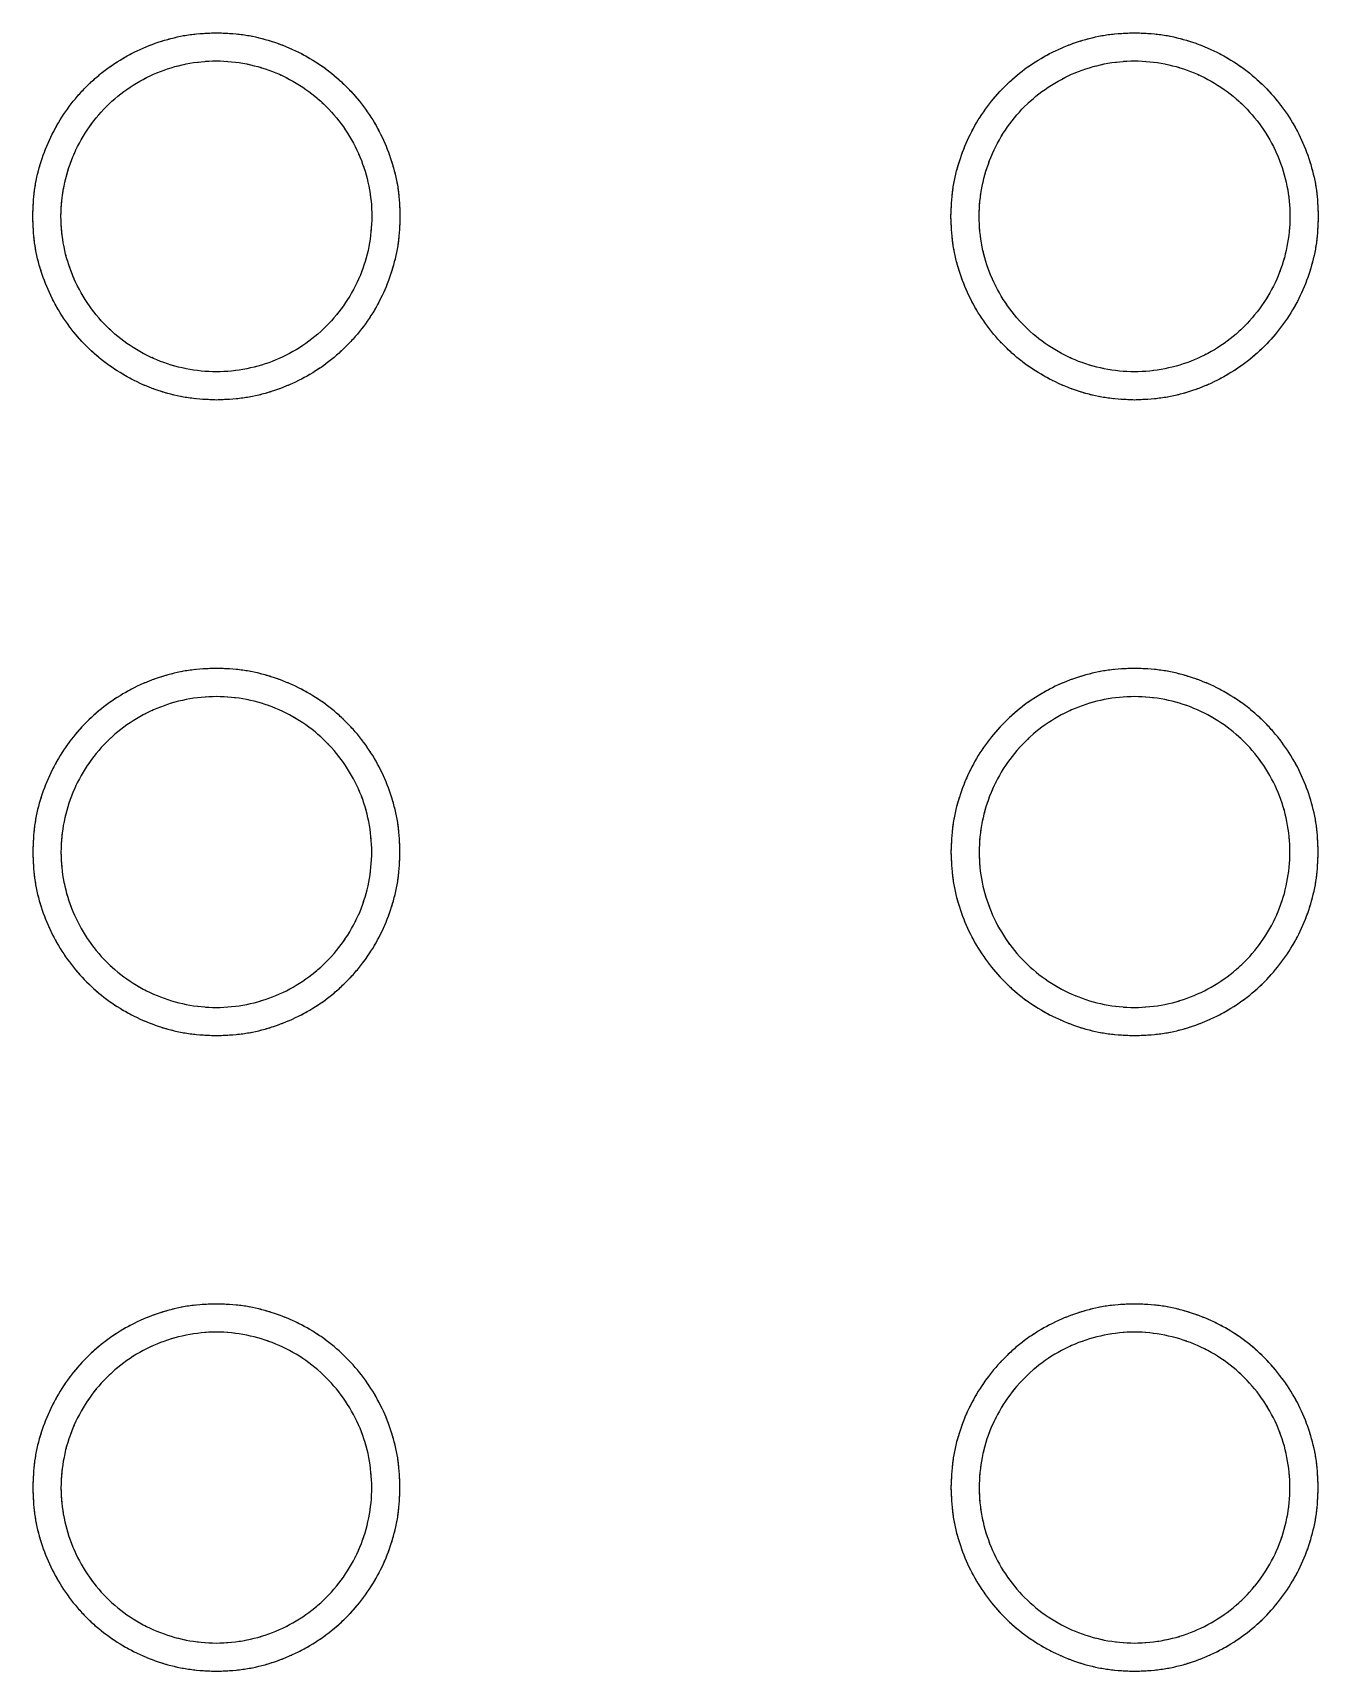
# Model space of a CAD drawing. Header units: millimetres. Extents: x 18456 to 179493, y -203649 to 469211.
# Drawn here: x 123016.5 to 123107.5, y 201437.6 to 201553.6 of the extents above; entities that cross this region are included whole.
import ezdxf

# ---------------------------------------------------------------- set-up
doc = ezdxf.new("R2010")
doc.units = ezdxf.units.MM
doc.linetypes.add('X-평면도(기본형)$0$HIDDENX2', pattern=[0.75, 0.5, -0.25])
doc.layers.add('X-평면도(기본형)$0$FUR', color=6, linetype='Continuous', true_color=0xff00ff)
doc.layers.add('X-평면도(기본형)$0$KITC', color=6, linetype='Continuous', true_color=0xff00ff)

# ---------------------------------------------------------------- blocks, each defined once
blk = doc.blocks.new('X-평면도(기본형)$0$SB1703 1500')
at = {"layer": 'X-평면도(기본형)$0$FUR', "color": 8, "linetype": 'X-평면도(기본형)$0$HIDDENX2', "ltscale": 2, "true_color": 0x808080}
for points, knots in [([(569.7, 458), (569.07, 457.98), (567.83, 457.93), (566.02, 457.51), (564.28, 456.87), (562.65, 455.98), (561.16, 454.87), (559.84, 453.54), (558.72, 452.05), (557.83, 450.42), (557.19, 448.68), (556.77, 446.87), (556.72, 445.63), (556.7, 445)], [0, 0, 0, 0, 0.091498, 0.182197, 0.272574, 0.363061, 0.454106, 0.545887, 0.636932, 0.727416, 0.817791, 0.908492, 1, 1, 1, 1]), ([(582.7, 445), (582.67, 445.63), (582.62, 446.87), (582.21, 448.68), (581.56, 450.42), (580.67, 452.05), (579.56, 453.54), (578.24, 454.87), (576.74, 455.98), (575.11, 456.87), (573.38, 457.51), (571.56, 457.93), (570.32, 457.98), (569.7, 458)], [0, 0, 0, 0, 0.091518, 0.182224, 0.272599, 0.36308, 0.454119, 0.545896, 0.636936, 0.727419, 0.817793, 0.908495, 1, 1, 1, 1]), ([(634.7, 458), (634.07, 457.98), (632.83, 457.93), (631.02, 457.51), (629.28, 456.87), (627.65, 455.98), (626.16, 454.87), (624.84, 453.54), (623.72, 452.05), (622.83, 450.42), (622.19, 448.68), (621.77, 446.87), (621.72, 445.63), (621.7, 445)], [0, 0, 0, 0, 0.091502, 0.182206, 0.272587, 0.363077, 0.454126, 0.545909, 0.636953, 0.727435, 0.817805, 0.9085, 1, 1, 1, 1]), ([(647.7, 445), (647.67, 445.63), (647.62, 446.87), (647.21, 448.68), (646.56, 450.42), (645.67, 452.05), (644.56, 453.54), (643.24, 454.87), (641.74, 455.98), (640.11, 456.87), (638.38, 457.51), (636.56, 457.93), (635.32, 457.98), (634.7, 458)], [0, 0, 0, 0, 0.091516, 0.182217, 0.272587, 0.363063, 0.454096, 0.545867, 0.636906, 0.72739, 0.81777, 0.908481, 1, 1, 1, 1]), ([(580.7, 445), (580.7, 445.72), (580.55, 447.17), (580.13, 448.55), (579.31, 450.54), (578.49, 451.77), (576.47, 453.79), (575.22, 454.62), (572.59, 455.71), (571.13, 456.01), (568.27, 456.01), (566.8, 455.71), (564.17, 454.62), (562.93, 453.79), (560.91, 451.77), (560.08, 450.53), (558.99, 447.89), (558.69, 446.44), (558.7, 445)], [0, 0, 0, 0, 0.0625, 0.125, 0.125, 0.25, 0.25, 0.375, 0.375, 0.5, 0.5, 0.625, 0.625, 0.75, 0.75, 0.875, 0.875, 1, 1, 1, 1]), ([(645.7, 445), (645.7, 445.72), (645.55, 447.17), (645.13, 448.55), (644.31, 450.54), (643.49, 451.77), (641.47, 453.79), (640.22, 454.62), (637.59, 455.71), (636.13, 456.01), (633.27, 456.01), (631.8, 455.71), (629.17, 454.62), (627.93, 453.79), (625.91, 451.77), (625.08, 450.53), (623.99, 447.89), (623.69, 446.44), (623.7, 445)], [0, 0, 0, 0, 0.0625, 0.125, 0.125, 0.25, 0.25, 0.375, 0.375, 0.5, 0.5, 0.625, 0.625, 0.75, 0.75, 0.875, 0.875, 1, 1, 1, 1]), ([(556.7, 445), (556.72, 444.38), (556.77, 443.14), (557.19, 441.32), (557.83, 439.58), (558.72, 437.96), (559.84, 436.46), (561.16, 435.14), (562.65, 434.03), (564.28, 433.14), (566.02, 432.49), (567.83, 432.08), (569.07, 432.03), (569.69, 432)], [0, 0, 0, 0, 0.091517, 0.182222, 0.272595, 0.363076, 0.454114, 0.545889, 0.636929, 0.727412, 0.817788, 0.908492, 1, 1, 1, 1]), ([(558.7, 445), (558.7, 443.56), (558.98, 442.13), (560.08, 439.47), (560.91, 438.24), (562.93, 436.21), (564.17, 435.38), (566.81, 434.29), (568.27, 434), (571.13, 434), (572.59, 434.29), (575.23, 435.39), (576.46, 436.21), (578.49, 438.24), (579.31, 439.47), (580.14, 441.47), (580.55, 442.84), (580.7, 444.28), (580.7, 445)], [0, 0, 0, 0, 0.125, 0.125, 0.25, 0.25, 0.375, 0.375, 0.5, 0.5, 0.625, 0.625, 0.75, 0.75, 0.875, 0.875, 0.9375, 1, 1, 1, 1]), ([(569.7, 432), (570.32, 432.03), (571.56, 432.08), (573.38, 432.49), (575.11, 433.14), (576.74, 434.03), (578.24, 435.14), (579.56, 436.46), (580.67, 437.96), (581.56, 439.59), (582.21, 441.32), (582.62, 443.14), (582.67, 444.38), (582.7, 445)], [0, 0, 0, 0, 0.091504, 0.182205, 0.272581, 0.363065, 0.454106, 0.54588, 0.636921, 0.727404, 0.81778, 0.908485, 1, 1, 1, 1]), ([(621.7, 445), (621.72, 444.38), (621.77, 443.14), (622.19, 441.32), (622.83, 439.58), (623.72, 437.95), (624.84, 436.46), (626.16, 435.14), (627.65, 434.02), (629.28, 433.14), (631.02, 432.49), (632.83, 432.08), (634.07, 432.03), (634.7, 432)], [0, 0, 0, 0, 0.091511, 0.182209, 0.272578, 0.363054, 0.454089, 0.545862, 0.636903, 0.727389, 0.81777, 0.908482, 1, 1, 1, 1]), ([(623.7, 445), (623.7, 443.56), (623.98, 442.13), (625.08, 439.47), (625.91, 438.24), (627.93, 436.21), (629.17, 435.38), (631.81, 434.29), (633.27, 434), (636.13, 434), (637.59, 434.29), (640.23, 435.39), (641.46, 436.21), (643.49, 438.24), (644.31, 439.47), (645.14, 441.47), (645.55, 442.84), (645.7, 444.28), (645.7, 445)], [0, 0, 0, 0, 0.125, 0.125, 0.25, 0.25, 0.375, 0.375, 0.5, 0.5, 0.625, 0.625, 0.75, 0.75, 0.875, 0.875, 0.9375, 1, 1, 1, 1]), ([(634.7, 432), (635.32, 432.03), (636.56, 432.08), (638.38, 432.49), (640.11, 433.14), (641.74, 434.03), (643.24, 435.14), (644.56, 436.46), (645.67, 437.96), (646.56, 439.59), (647.21, 441.32), (647.62, 443.14), (647.67, 444.38), (647.7, 445)], [0, 0, 0, 0, 0.091505, 0.182211, 0.272593, 0.363084, 0.454132, 0.545915, 0.636957, 0.727438, 0.817807, 0.9085, 1, 1, 1, 1]), ([(556.7, 400), (556.72, 400.63), (556.77, 401.87), (557.19, 403.68), (557.83, 405.42), (558.72, 407.05), (559.83, 408.54), (561.16, 409.86), (562.65, 410.98), (564.28, 411.87), (566.02, 412.51), (567.83, 412.93), (569.07, 412.98), (569.7, 413)], [0, 0, 0, 0, 0.091451, 0.182105, 0.272443, 0.362901, 0.45393, 0.545712, 0.636773, 0.727285, 0.817697, 0.908442, 1, 1, 1, 1]), ([(569.7, 413), (570.32, 412.98), (571.56, 412.93), (573.38, 412.51), (575.12, 411.87), (576.74, 410.98), (578.24, 409.86), (579.56, 408.54), (580.68, 407.05), (581.56, 405.42), (582.21, 403.68), (582.62, 401.87), (582.67, 400.63), (582.7, 400)], [0, 0, 0, 0, 0.091562, 0.182312, 0.272728, 0.363244, 0.454308, 0.546094, 0.637123, 0.727579, 0.817912, 0.908559, 1, 1, 1, 1]), ([(621.7, 400), (621.72, 400.63), (621.77, 401.87), (622.19, 403.69), (622.83, 405.42), (623.72, 407.05), (624.84, 408.55), (626.16, 409.87), (627.65, 410.98), (629.28, 411.87), (631.02, 412.51), (632.83, 412.93), (634.07, 412.98), (634.7, 413)], [0, 0, 0, 0, 0.091526, 0.182238, 0.272618, 0.363104, 0.454146, 0.545923, 0.636962, 0.727442, 0.817813, 0.908507, 1, 1, 1, 1]), ([(634.7, 413), (635.32, 412.98), (636.56, 412.93), (638.38, 412.51), (640.11, 411.87), (641.74, 410.98), (643.23, 409.87), (644.56, 408.55), (645.67, 407.05), (646.56, 405.42), (647.21, 403.69), (647.62, 401.87), (647.67, 400.63), (647.7, 400)], [0, 0, 0, 0, 0.091494, 0.182188, 0.272557, 0.363035, 0.454071, 0.545844, 0.636885, 0.727371, 0.817753, 0.908468, 1, 1, 1, 1]), ([(558.7, 400), (558.7, 401.44), (558.98, 402.89), (560.09, 405.55), (560.9, 406.76), (562.93, 408.8), (564.16, 409.62), (566.83, 410.72), (568.26, 411), (571.13, 411), (572.58, 410.72), (575.24, 409.61), (576.46, 408.8), (578.49, 406.77), (579.31, 405.54), (580.13, 403.55), (580.55, 402.17), (580.7, 400.72), (580.7, 400)], [0, 0, 0, 0, 0.125, 0.125, 0.25, 0.25, 0.375, 0.375, 0.5, 0.5, 0.625, 0.625, 0.75, 0.75, 0.875, 0.875, 0.9375, 1, 1, 1, 1]), ([(623.7, 400), (623.7, 401.44), (623.98, 402.89), (625.09, 405.55), (625.9, 406.76), (627.93, 408.8), (629.16, 409.62), (631.83, 410.72), (633.26, 411), (636.13, 411), (637.58, 410.72), (640.24, 409.61), (641.46, 408.8), (643.49, 406.77), (644.31, 405.54), (645.13, 403.55), (645.55, 402.17), (645.7, 400.72), (645.7, 400)], [0, 0, 0, 0, 0.125, 0.125, 0.25, 0.25, 0.375, 0.375, 0.5, 0.5, 0.625, 0.625, 0.75, 0.75, 0.875, 0.875, 0.9375, 1, 1, 1, 1]), ([(569.7, 387), (569.07, 387.03), (567.83, 387.08), (566.02, 387.49), (564.28, 388.14), (562.65, 389.03), (561.16, 390.14), (559.84, 391.46), (558.72, 392.96), (557.83, 394.59), (557.19, 396.32), (556.77, 398.14), (556.72, 399.38), (556.7, 400)], [0, 0, 0, 0, 0.091557, 0.182303, 0.272715, 0.363228, 0.454288, 0.54607, 0.637099, 0.727557, 0.817895, 0.90855, 1, 1, 1, 1]), ([(580.7, 400), (580.7, 399.28), (580.56, 397.85), (580.13, 396.45), (579.3, 394.45), (578.49, 393.24), (576.46, 391.21), (575.23, 390.39), (572.57, 389.29), (571.14, 389), (568.26, 389), (566.81, 389.29), (564.15, 390.4), (562.94, 391.21), (560.9, 393.24), (560.08, 394.47), (558.98, 397.13), (558.7, 398.56), (558.7, 400)], [0, 0, 0, 0, 0.0625, 0.125, 0.125, 0.25, 0.25, 0.375, 0.375, 0.5, 0.5, 0.625, 0.625, 0.75, 0.75, 0.875, 0.875, 1, 1, 1, 1]), ([(582.7, 400), (582.67, 399.38), (582.62, 398.14), (582.21, 396.32), (581.56, 394.59), (580.67, 392.96), (579.56, 391.46), (578.24, 390.14), (576.74, 389.03), (575.11, 388.14), (573.38, 387.49), (571.56, 387.08), (570.32, 387.03), (569.7, 387)], [0, 0, 0, 0, 0.09144, 0.182088, 0.272421, 0.362877, 0.453906, 0.545691, 0.636756, 0.727272, 0.817688, 0.908438, 1, 1, 1, 1]), ([(634.7, 387), (634.07, 387.03), (632.83, 387.08), (631.02, 387.49), (629.28, 388.14), (627.65, 389.02), (626.16, 390.14), (624.84, 391.46), (623.72, 392.95), (622.83, 394.58), (622.19, 396.32), (621.77, 398.14), (621.72, 399.38), (621.7, 400)], [0, 0, 0, 0, 0.091493, 0.182187, 0.272558, 0.363038, 0.454077, 0.545853, 0.636896, 0.727382, 0.817762, 0.908474, 1, 1, 1, 1]), ([(645.7, 400), (645.7, 399.28), (645.56, 397.85), (645.13, 396.45), (644.3, 394.46), (643.49, 393.24), (641.46, 391.21), (640.23, 390.39), (637.57, 389.29), (636.14, 389), (633.26, 389), (631.81, 389.29), (629.15, 390.4), (627.94, 391.21), (625.9, 393.24), (625.08, 394.47), (623.98, 397.13), (623.7, 398.56), (623.7, 400)], [0, 0, 0, 0, 0.0625, 0.125, 0.125, 0.25, 0.25, 0.375, 0.375, 0.5, 0.5, 0.625, 0.625, 0.75, 0.75, 0.875, 0.875, 1, 1, 1, 1]), ([(647.7, 400), (647.67, 399.38), (647.62, 398.14), (647.21, 396.32), (646.56, 394.58), (645.67, 392.95), (644.55, 391.46), (643.23, 390.14), (641.74, 389.02), (640.11, 388.14), (638.38, 387.49), (636.56, 387.08), (635.32, 387.03), (634.7, 387)], [0, 0, 0, 0, 0.091532, 0.182247, 0.272629, 0.363115, 0.454156, 0.545929, 0.636965, 0.727443, 0.817812, 0.908506, 1, 1, 1, 1]), ([(556.7, 355.01), (556.72, 355.63), (556.77, 356.87), (557.19, 358.69), (557.83, 360.42), (558.72, 362.05), (559.84, 363.54), (561.16, 364.87), (562.65, 365.98), (564.28, 366.87), (566.02, 367.51), (567.83, 367.93), (569.07, 367.98), (569.69, 368)], [0, 0, 0, 0, 0.091517, 0.182222, 0.272595, 0.363076, 0.454114, 0.545889, 0.636929, 0.727412, 0.817788, 0.908492, 1, 1, 1, 1]), ([(569.7, 368), (570.32, 367.98), (571.56, 367.93), (573.38, 367.51), (575.11, 366.87), (576.74, 365.98), (578.24, 364.87), (579.56, 363.54), (580.67, 362.05), (581.56, 360.42), (582.21, 358.69), (582.62, 356.87), (582.67, 355.63), (582.7, 355)], [0, 0, 0, 0, 0.091504, 0.182205, 0.272581, 0.363065, 0.454106, 0.54588, 0.636921, 0.727404, 0.81778, 0.908485, 1, 1, 1, 1]), ([(621.7, 355.01), (621.72, 355.63), (621.77, 356.87), (622.19, 358.69), (622.83, 360.42), (623.72, 362.05), (624.84, 363.55), (626.16, 364.87), (627.65, 365.98), (629.28, 366.87), (631.02, 367.51), (632.83, 367.93), (634.07, 367.98), (634.7, 368)], [0, 0, 0, 0, 0.091511, 0.182209, 0.272578, 0.363054, 0.454089, 0.545862, 0.636903, 0.727389, 0.81777, 0.908482, 1, 1, 1, 1]), ([(634.7, 368), (635.32, 367.98), (636.56, 367.93), (638.38, 367.51), (640.11, 366.87), (641.74, 365.98), (643.24, 364.87), (644.56, 363.54), (645.67, 362.05), (646.56, 360.42), (647.21, 358.68), (647.62, 356.87), (647.67, 355.63), (647.7, 355)], [0, 0, 0, 0, 0.091505, 0.182211, 0.272593, 0.363084, 0.454132, 0.545915, 0.636957, 0.727438, 0.817807, 0.9085, 1, 1, 1, 1]), ([(558.7, 355.01), (558.7, 356.44), (558.98, 357.87), (560.08, 360.54), (560.91, 361.77), (562.93, 363.8), (564.17, 364.62), (566.81, 365.71), (568.27, 366.01), (571.13, 366.01), (572.59, 365.71), (575.23, 364.62), (576.46, 363.8), (578.49, 361.77), (579.31, 360.54), (580.14, 358.54), (580.55, 357.16), (580.7, 355.72), (580.7, 355)], [0, 0, 0, 0, 0.125, 0.125, 0.25, 0.25, 0.375, 0.375, 0.5, 0.5, 0.625, 0.625, 0.75, 0.75, 0.875, 0.875, 0.9375, 1, 1, 1, 1]), ([(623.7, 355.01), (623.7, 356.44), (623.98, 357.87), (625.08, 360.54), (625.91, 361.77), (627.93, 363.8), (629.17, 364.62), (631.81, 365.71), (633.27, 366.01), (636.13, 366.01), (637.59, 365.71), (640.23, 364.62), (641.46, 363.8), (643.49, 361.77), (644.31, 360.54), (645.14, 358.54), (645.55, 357.16), (645.7, 355.72), (645.7, 355)], [0, 0, 0, 0, 0.125, 0.125, 0.25, 0.25, 0.375, 0.375, 0.5, 0.5, 0.625, 0.625, 0.75, 0.75, 0.875, 0.875, 0.9375, 1, 1, 1, 1]), ([(569.7, 342), (569.07, 342.03), (567.83, 342.08), (566.02, 342.49), (564.28, 343.14), (562.65, 344.03), (561.16, 345.14), (559.84, 346.46), (558.72, 347.96), (557.83, 349.59), (557.19, 351.32), (556.77, 353.14), (556.72, 354.38), (556.7, 355)], [0, 0, 0, 0, 0.091498, 0.182197, 0.272574, 0.363061, 0.454106, 0.545887, 0.636932, 0.727416, 0.817791, 0.908492, 1, 1, 1, 1]), ([(580.7, 355), (580.7, 354.28), (580.55, 352.83), (580.13, 351.46), (579.31, 349.47), (578.49, 348.23), (576.47, 346.21), (575.22, 345.38), (572.59, 344.29), (571.13, 344), (568.27, 344), (566.8, 344.29), (564.17, 345.39), (562.93, 346.21), (560.91, 348.23), (560.08, 349.47), (558.99, 352.11), (558.69, 353.57), (558.7, 355.01)], [0, 0, 0, 0, 0.0625, 0.125, 0.125, 0.25, 0.25, 0.375, 0.375, 0.5, 0.5, 0.625, 0.625, 0.75, 0.75, 0.875, 0.875, 1, 1, 1, 1]), ([(582.7, 355), (582.67, 354.38), (582.62, 353.14), (582.21, 351.32), (581.56, 349.59), (580.67, 347.96), (579.56, 346.46), (578.24, 345.14), (576.74, 344.03), (575.11, 343.14), (573.38, 342.49), (571.56, 342.08), (570.32, 342.03), (569.7, 342)], [0, 0, 0, 0, 0.091518, 0.182224, 0.272599, 0.36308, 0.454119, 0.545896, 0.636936, 0.727419, 0.817793, 0.908495, 1, 1, 1, 1]), ([(634.7, 342), (634.07, 342.03), (632.83, 342.08), (631.02, 342.49), (629.28, 343.14), (627.65, 344.03), (626.16, 345.14), (624.84, 346.46), (623.72, 347.96), (622.83, 349.59), (622.19, 351.32), (621.77, 353.14), (621.72, 354.38), (621.7, 355)], [0, 0, 0, 0, 0.091502, 0.182206, 0.272587, 0.363077, 0.454126, 0.545909, 0.636953, 0.727435, 0.817805, 0.9085, 1, 1, 1, 1]), ([(645.7, 355), (645.7, 354.28), (645.55, 352.83), (645.13, 351.46), (644.31, 349.47), (643.49, 348.23), (641.47, 346.21), (640.22, 345.38), (637.59, 344.29), (636.13, 344), (633.27, 344), (631.8, 344.29), (629.17, 345.39), (627.93, 346.21), (625.91, 348.23), (625.08, 349.47), (623.99, 352.11), (623.69, 353.57), (623.7, 355.01)], [0, 0, 0, 0, 0.0625, 0.125, 0.125, 0.25, 0.25, 0.375, 0.375, 0.5, 0.5, 0.625, 0.625, 0.75, 0.75, 0.875, 0.875, 1, 1, 1, 1]), ([(647.7, 355), (647.67, 354.38), (647.62, 353.14), (647.21, 351.32), (646.56, 349.59), (645.67, 347.96), (644.56, 346.46), (643.24, 345.14), (641.74, 344.03), (640.11, 343.14), (638.38, 342.49), (636.56, 342.08), (635.32, 342.03), (634.7, 342)], [0, 0, 0, 0, 0.091516, 0.182217, 0.272587, 0.363063, 0.454096, 0.545867, 0.636906, 0.72739, 0.81777, 0.908481, 1, 1, 1, 1])]:
    blk.add_open_spline(points, degree=3, knots=knots, dxfattribs=at)
at = {"layer": 'X-평면도(기본형)$0$FUR', "color": 8, "true_color": 0x808080}
for points, knots in [([(569.7, 458), (569.07, 457.98), (567.83, 457.93), (566.02, 457.51), (564.28, 456.87), (562.65, 455.98), (561.16, 454.87), (559.84, 453.54), (558.72, 452.05), (557.83, 450.42), (557.19, 448.68), (556.77, 446.87), (556.72, 445.63), (556.7, 445)], [0, 0, 0, 0, 0.091498, 0.182197, 0.272574, 0.363061, 0.454106, 0.545887, 0.636932, 0.727416, 0.817791, 0.908492, 1, 1, 1, 1]), ([(582.7, 445), (582.67, 445.63), (582.62, 446.87), (582.21, 448.68), (581.56, 450.42), (580.67, 452.05), (579.56, 453.54), (578.24, 454.87), (576.74, 455.98), (575.11, 456.87), (573.38, 457.51), (571.56, 457.93), (570.32, 457.98), (569.7, 458)], [0, 0, 0, 0, 0.091518, 0.182224, 0.272599, 0.36308, 0.454119, 0.545896, 0.636936, 0.727419, 0.817793, 0.908495, 1, 1, 1, 1]), ([(634.7, 458), (634.07, 457.98), (632.83, 457.93), (631.02, 457.51), (629.28, 456.87), (627.65, 455.98), (626.16, 454.87), (624.84, 453.54), (623.72, 452.05), (622.83, 450.42), (622.19, 448.68), (621.77, 446.87), (621.72, 445.63), (621.7, 445)], [0, 0, 0, 0, 0.091502, 0.182206, 0.272587, 0.363077, 0.454126, 0.545909, 0.636953, 0.727435, 0.817805, 0.9085, 1, 1, 1, 1]), ([(647.7, 445), (647.67, 445.63), (647.62, 446.87), (647.21, 448.68), (646.56, 450.42), (645.67, 452.05), (644.56, 453.54), (643.24, 454.87), (641.74, 455.98), (640.11, 456.87), (638.38, 457.51), (636.56, 457.93), (635.32, 457.98), (634.7, 458)], [0, 0, 0, 0, 0.091516, 0.182217, 0.272587, 0.363063, 0.454096, 0.545867, 0.636906, 0.72739, 0.81777, 0.908481, 1, 1, 1, 1]), ([(580.7, 445), (580.7, 445.72), (580.55, 447.17), (580.13, 448.55), (579.31, 450.54), (578.49, 451.77), (576.47, 453.79), (575.22, 454.62), (572.59, 455.71), (571.13, 456.01), (568.27, 456.01), (566.8, 455.71), (564.17, 454.62), (562.93, 453.79), (560.91, 451.77), (560.08, 450.53), (558.99, 447.89), (558.69, 446.44), (558.7, 445)], [0, 0, 0, 0, 0.0625, 0.125, 0.125, 0.25, 0.25, 0.375, 0.375, 0.5, 0.5, 0.625, 0.625, 0.75, 0.75, 0.875, 0.875, 1, 1, 1, 1]), ([(645.7, 445), (645.7, 445.72), (645.55, 447.17), (645.13, 448.55), (644.31, 450.54), (643.49, 451.77), (641.47, 453.79), (640.22, 454.62), (637.59, 455.71), (636.13, 456.01), (633.27, 456.01), (631.8, 455.71), (629.17, 454.62), (627.93, 453.79), (625.91, 451.77), (625.08, 450.53), (623.99, 447.89), (623.69, 446.44), (623.7, 445)], [0, 0, 0, 0, 0.0625, 0.125, 0.125, 0.25, 0.25, 0.375, 0.375, 0.5, 0.5, 0.625, 0.625, 0.75, 0.75, 0.875, 0.875, 1, 1, 1, 1]), ([(556.7, 445), (556.72, 444.38), (556.77, 443.14), (557.19, 441.32), (557.83, 439.58), (558.72, 437.96), (559.84, 436.46), (561.16, 435.14), (562.65, 434.03), (564.28, 433.14), (566.02, 432.49), (567.83, 432.08), (569.07, 432.03), (569.69, 432)], [0, 0, 0, 0, 0.091517, 0.182222, 0.272595, 0.363076, 0.454114, 0.545889, 0.636929, 0.727412, 0.817788, 0.908492, 1, 1, 1, 1]), ([(558.7, 445), (558.7, 443.56), (558.98, 442.13), (560.08, 439.47), (560.91, 438.24), (562.93, 436.21), (564.17, 435.38), (566.81, 434.29), (568.27, 434), (571.13, 434), (572.59, 434.29), (575.23, 435.39), (576.46, 436.21), (578.49, 438.24), (579.31, 439.47), (580.14, 441.47), (580.55, 442.84), (580.7, 444.28), (580.7, 445)], [0, 0, 0, 0, 0.125, 0.125, 0.25, 0.25, 0.375, 0.375, 0.5, 0.5, 0.625, 0.625, 0.75, 0.75, 0.875, 0.875, 0.9375, 1, 1, 1, 1]), ([(569.7, 432), (570.32, 432.03), (571.56, 432.08), (573.38, 432.49), (575.11, 433.14), (576.74, 434.03), (578.24, 435.14), (579.56, 436.46), (580.67, 437.96), (581.56, 439.59), (582.21, 441.32), (582.62, 443.14), (582.67, 444.38), (582.7, 445)], [0, 0, 0, 0, 0.091504, 0.182205, 0.272581, 0.363065, 0.454106, 0.54588, 0.636921, 0.727404, 0.81778, 0.908485, 1, 1, 1, 1]), ([(621.7, 445), (621.72, 444.38), (621.77, 443.14), (622.19, 441.32), (622.83, 439.58), (623.72, 437.95), (624.84, 436.46), (626.16, 435.14), (627.65, 434.02), (629.28, 433.14), (631.02, 432.49), (632.83, 432.08), (634.07, 432.03), (634.7, 432)], [0, 0, 0, 0, 0.091511, 0.182209, 0.272578, 0.363054, 0.454089, 0.545862, 0.636903, 0.727389, 0.81777, 0.908482, 1, 1, 1, 1]), ([(623.7, 445), (623.7, 443.56), (623.98, 442.13), (625.08, 439.47), (625.91, 438.24), (627.93, 436.21), (629.17, 435.38), (631.81, 434.29), (633.27, 434), (636.13, 434), (637.59, 434.29), (640.23, 435.39), (641.46, 436.21), (643.49, 438.24), (644.31, 439.47), (645.14, 441.47), (645.55, 442.84), (645.7, 444.28), (645.7, 445)], [0, 0, 0, 0, 0.125, 0.125, 0.25, 0.25, 0.375, 0.375, 0.5, 0.5, 0.625, 0.625, 0.75, 0.75, 0.875, 0.875, 0.9375, 1, 1, 1, 1]), ([(634.7, 432), (635.32, 432.03), (636.56, 432.08), (638.38, 432.49), (640.11, 433.14), (641.74, 434.03), (643.24, 435.14), (644.56, 436.46), (645.67, 437.96), (646.56, 439.59), (647.21, 441.32), (647.62, 443.14), (647.67, 444.38), (647.7, 445)], [0, 0, 0, 0, 0.091505, 0.182211, 0.272593, 0.363084, 0.454132, 0.545915, 0.636957, 0.727438, 0.817807, 0.9085, 1, 1, 1, 1]), ([(556.7, 400), (556.72, 400.63), (556.77, 401.87), (557.19, 403.68), (557.83, 405.42), (558.72, 407.05), (559.83, 408.54), (561.16, 409.86), (562.65, 410.98), (564.28, 411.87), (566.02, 412.51), (567.83, 412.93), (569.07, 412.98), (569.7, 413)], [0, 0, 0, 0, 0.091451, 0.182105, 0.272443, 0.362901, 0.45393, 0.545712, 0.636773, 0.727285, 0.817697, 0.908442, 1, 1, 1, 1]), ([(569.7, 413), (570.32, 412.98), (571.56, 412.93), (573.38, 412.51), (575.12, 411.87), (576.74, 410.98), (578.24, 409.86), (579.56, 408.54), (580.68, 407.05), (581.56, 405.42), (582.21, 403.68), (582.62, 401.87), (582.67, 400.63), (582.7, 400)], [0, 0, 0, 0, 0.091562, 0.182312, 0.272728, 0.363244, 0.454308, 0.546094, 0.637123, 0.727579, 0.817912, 0.908559, 1, 1, 1, 1]), ([(621.7, 400), (621.72, 400.63), (621.77, 401.87), (622.19, 403.69), (622.83, 405.42), (623.72, 407.05), (624.84, 408.55), (626.16, 409.87), (627.65, 410.98), (629.28, 411.87), (631.02, 412.51), (632.83, 412.93), (634.07, 412.98), (634.7, 413)], [0, 0, 0, 0, 0.091526, 0.182238, 0.272618, 0.363104, 0.454146, 0.545923, 0.636962, 0.727442, 0.817813, 0.908507, 1, 1, 1, 1]), ([(634.7, 413), (635.32, 412.98), (636.56, 412.93), (638.38, 412.51), (640.11, 411.87), (641.74, 410.98), (643.23, 409.87), (644.56, 408.55), (645.67, 407.05), (646.56, 405.42), (647.21, 403.69), (647.62, 401.87), (647.67, 400.63), (647.7, 400)], [0, 0, 0, 0, 0.091494, 0.182188, 0.272557, 0.363035, 0.454071, 0.545844, 0.636885, 0.727371, 0.817753, 0.908468, 1, 1, 1, 1]), ([(558.7, 400), (558.7, 401.44), (558.98, 402.89), (560.09, 405.55), (560.9, 406.76), (562.93, 408.8), (564.16, 409.62), (566.83, 410.72), (568.26, 411), (571.13, 411), (572.58, 410.72), (575.24, 409.61), (576.46, 408.8), (578.49, 406.77), (579.31, 405.54), (580.13, 403.55), (580.55, 402.17), (580.7, 400.72), (580.7, 400)], [0, 0, 0, 0, 0.125, 0.125, 0.25, 0.25, 0.375, 0.375, 0.5, 0.5, 0.625, 0.625, 0.75, 0.75, 0.875, 0.875, 0.9375, 1, 1, 1, 1]), ([(623.7, 400), (623.7, 401.44), (623.98, 402.89), (625.09, 405.55), (625.9, 406.76), (627.93, 408.8), (629.16, 409.62), (631.83, 410.72), (633.26, 411), (636.13, 411), (637.58, 410.72), (640.24, 409.61), (641.46, 408.8), (643.49, 406.77), (644.31, 405.54), (645.13, 403.55), (645.55, 402.17), (645.7, 400.72), (645.7, 400)], [0, 0, 0, 0, 0.125, 0.125, 0.25, 0.25, 0.375, 0.375, 0.5, 0.5, 0.625, 0.625, 0.75, 0.75, 0.875, 0.875, 0.9375, 1, 1, 1, 1]), ([(569.7, 387), (569.07, 387.03), (567.83, 387.08), (566.02, 387.49), (564.28, 388.14), (562.65, 389.03), (561.16, 390.14), (559.84, 391.46), (558.72, 392.96), (557.83, 394.59), (557.19, 396.32), (556.77, 398.14), (556.72, 399.38), (556.7, 400)], [0, 0, 0, 0, 0.091557, 0.182303, 0.272715, 0.363228, 0.454288, 0.54607, 0.637099, 0.727557, 0.817895, 0.90855, 1, 1, 1, 1]), ([(580.7, 400), (580.7, 399.28), (580.56, 397.85), (580.13, 396.45), (579.3, 394.45), (578.49, 393.24), (576.46, 391.21), (575.23, 390.39), (572.57, 389.29), (571.14, 389), (568.26, 389), (566.81, 389.29), (564.15, 390.4), (562.94, 391.21), (560.9, 393.24), (560.08, 394.47), (558.98, 397.13), (558.7, 398.56), (558.7, 400)], [0, 0, 0, 0, 0.0625, 0.125, 0.125, 0.25, 0.25, 0.375, 0.375, 0.5, 0.5, 0.625, 0.625, 0.75, 0.75, 0.875, 0.875, 1, 1, 1, 1]), ([(582.7, 400), (582.67, 399.38), (582.62, 398.14), (582.21, 396.32), (581.56, 394.59), (580.67, 392.96), (579.56, 391.46), (578.24, 390.14), (576.74, 389.03), (575.11, 388.14), (573.38, 387.49), (571.56, 387.08), (570.32, 387.03), (569.7, 387)], [0, 0, 0, 0, 0.09144, 0.182088, 0.272421, 0.362877, 0.453906, 0.545691, 0.636756, 0.727272, 0.817688, 0.908438, 1, 1, 1, 1]), ([(634.7, 387), (634.07, 387.03), (632.83, 387.08), (631.02, 387.49), (629.28, 388.14), (627.65, 389.02), (626.16, 390.14), (624.84, 391.46), (623.72, 392.95), (622.83, 394.58), (622.19, 396.32), (621.77, 398.14), (621.72, 399.38), (621.7, 400)], [0, 0, 0, 0, 0.091493, 0.182187, 0.272558, 0.363038, 0.454077, 0.545853, 0.636896, 0.727382, 0.817762, 0.908474, 1, 1, 1, 1]), ([(645.7, 400), (645.7, 399.28), (645.56, 397.85), (645.13, 396.45), (644.3, 394.46), (643.49, 393.24), (641.46, 391.21), (640.23, 390.39), (637.57, 389.29), (636.14, 389), (633.26, 389), (631.81, 389.29), (629.15, 390.4), (627.94, 391.21), (625.9, 393.24), (625.08, 394.47), (623.98, 397.13), (623.7, 398.56), (623.7, 400)], [0, 0, 0, 0, 0.0625, 0.125, 0.125, 0.25, 0.25, 0.375, 0.375, 0.5, 0.5, 0.625, 0.625, 0.75, 0.75, 0.875, 0.875, 1, 1, 1, 1]), ([(647.7, 400), (647.67, 399.38), (647.62, 398.14), (647.21, 396.32), (646.56, 394.58), (645.67, 392.95), (644.55, 391.46), (643.23, 390.14), (641.74, 389.02), (640.11, 388.14), (638.38, 387.49), (636.56, 387.08), (635.32, 387.03), (634.7, 387)], [0, 0, 0, 0, 0.091532, 0.182247, 0.272629, 0.363115, 0.454156, 0.545929, 0.636965, 0.727443, 0.817812, 0.908506, 1, 1, 1, 1]), ([(556.7, 355.01), (556.72, 355.63), (556.77, 356.87), (557.19, 358.69), (557.83, 360.42), (558.72, 362.05), (559.84, 363.54), (561.16, 364.87), (562.65, 365.98), (564.28, 366.87), (566.02, 367.51), (567.83, 367.93), (569.07, 367.98), (569.69, 368)], [0, 0, 0, 0, 0.091517, 0.182222, 0.272595, 0.363076, 0.454114, 0.545889, 0.636929, 0.727412, 0.817788, 0.908492, 1, 1, 1, 1]), ([(569.7, 368), (570.32, 367.98), (571.56, 367.93), (573.38, 367.51), (575.11, 366.87), (576.74, 365.98), (578.24, 364.87), (579.56, 363.54), (580.67, 362.05), (581.56, 360.42), (582.21, 358.69), (582.62, 356.87), (582.67, 355.63), (582.7, 355)], [0, 0, 0, 0, 0.091504, 0.182205, 0.272581, 0.363065, 0.454106, 0.54588, 0.636921, 0.727404, 0.81778, 0.908485, 1, 1, 1, 1]), ([(621.7, 355.01), (621.72, 355.63), (621.77, 356.87), (622.19, 358.69), (622.83, 360.42), (623.72, 362.05), (624.84, 363.55), (626.16, 364.87), (627.65, 365.98), (629.28, 366.87), (631.02, 367.51), (632.83, 367.93), (634.07, 367.98), (634.7, 368)], [0, 0, 0, 0, 0.091511, 0.182209, 0.272578, 0.363054, 0.454089, 0.545862, 0.636903, 0.727389, 0.81777, 0.908482, 1, 1, 1, 1]), ([(634.7, 368), (635.32, 367.98), (636.56, 367.93), (638.38, 367.51), (640.11, 366.87), (641.74, 365.98), (643.24, 364.87), (644.56, 363.54), (645.67, 362.05), (646.56, 360.42), (647.21, 358.68), (647.62, 356.87), (647.67, 355.63), (647.7, 355)], [0, 0, 0, 0, 0.091505, 0.182211, 0.272593, 0.363084, 0.454132, 0.545915, 0.636957, 0.727438, 0.817807, 0.9085, 1, 1, 1, 1]), ([(558.7, 355.01), (558.7, 356.44), (558.98, 357.87), (560.08, 360.54), (560.91, 361.77), (562.93, 363.8), (564.17, 364.62), (566.81, 365.71), (568.27, 366.01), (571.13, 366.01), (572.59, 365.71), (575.23, 364.62), (576.46, 363.8), (578.49, 361.77), (579.31, 360.54), (580.14, 358.54), (580.55, 357.16), (580.7, 355.72), (580.7, 355)], [0, 0, 0, 0, 0.125, 0.125, 0.25, 0.25, 0.375, 0.375, 0.5, 0.5, 0.625, 0.625, 0.75, 0.75, 0.875, 0.875, 0.9375, 1, 1, 1, 1]), ([(623.7, 355.01), (623.7, 356.44), (623.98, 357.87), (625.08, 360.54), (625.91, 361.77), (627.93, 363.8), (629.17, 364.62), (631.81, 365.71), (633.27, 366.01), (636.13, 366.01), (637.59, 365.71), (640.23, 364.62), (641.46, 363.8), (643.49, 361.77), (644.31, 360.54), (645.14, 358.54), (645.55, 357.16), (645.7, 355.72), (645.7, 355)], [0, 0, 0, 0, 0.125, 0.125, 0.25, 0.25, 0.375, 0.375, 0.5, 0.5, 0.625, 0.625, 0.75, 0.75, 0.875, 0.875, 0.9375, 1, 1, 1, 1]), ([(569.7, 342), (569.07, 342.03), (567.83, 342.08), (566.02, 342.49), (564.28, 343.14), (562.65, 344.03), (561.16, 345.14), (559.84, 346.46), (558.72, 347.96), (557.83, 349.59), (557.19, 351.32), (556.77, 353.14), (556.72, 354.38), (556.7, 355)], [0, 0, 0, 0, 0.091498, 0.182197, 0.272574, 0.363061, 0.454106, 0.545887, 0.636932, 0.727416, 0.817791, 0.908492, 1, 1, 1, 1]), ([(580.7, 355), (580.7, 354.28), (580.55, 352.83), (580.13, 351.46), (579.31, 349.47), (578.49, 348.23), (576.47, 346.21), (575.22, 345.38), (572.59, 344.29), (571.13, 344), (568.27, 344), (566.8, 344.29), (564.17, 345.39), (562.93, 346.21), (560.91, 348.23), (560.08, 349.47), (558.99, 352.11), (558.69, 353.57), (558.7, 355.01)], [0, 0, 0, 0, 0.0625, 0.125, 0.125, 0.25, 0.25, 0.375, 0.375, 0.5, 0.5, 0.625, 0.625, 0.75, 0.75, 0.875, 0.875, 1, 1, 1, 1]), ([(582.7, 355), (582.67, 354.38), (582.62, 353.14), (582.21, 351.32), (581.56, 349.59), (580.67, 347.96), (579.56, 346.46), (578.24, 345.14), (576.74, 344.03), (575.11, 343.14), (573.38, 342.49), (571.56, 342.08), (570.32, 342.03), (569.7, 342)], [0, 0, 0, 0, 0.091518, 0.182224, 0.272599, 0.36308, 0.454119, 0.545896, 0.636936, 0.727419, 0.817793, 0.908495, 1, 1, 1, 1]), ([(634.7, 342), (634.07, 342.03), (632.83, 342.08), (631.02, 342.49), (629.28, 343.14), (627.65, 344.03), (626.16, 345.14), (624.84, 346.46), (623.72, 347.96), (622.83, 349.59), (622.19, 351.32), (621.77, 353.14), (621.72, 354.38), (621.7, 355)], [0, 0, 0, 0, 0.091502, 0.182206, 0.272587, 0.363077, 0.454126, 0.545909, 0.636953, 0.727435, 0.817805, 0.9085, 1, 1, 1, 1]), ([(645.7, 355), (645.7, 354.28), (645.55, 352.83), (645.13, 351.46), (644.31, 349.47), (643.49, 348.23), (641.47, 346.21), (640.22, 345.38), (637.59, 344.29), (636.13, 344), (633.27, 344), (631.8, 344.29), (629.17, 345.39), (627.93, 346.21), (625.91, 348.23), (625.08, 349.47), (623.99, 352.11), (623.69, 353.57), (623.7, 355.01)], [0, 0, 0, 0, 0.0625, 0.125, 0.125, 0.25, 0.25, 0.375, 0.375, 0.5, 0.5, 0.625, 0.625, 0.75, 0.75, 0.875, 0.875, 1, 1, 1, 1]), ([(647.7, 355), (647.67, 354.38), (647.62, 353.14), (647.21, 351.32), (646.56, 349.59), (645.67, 347.96), (644.56, 346.46), (643.24, 345.14), (641.74, 344.03), (640.11, 343.14), (638.38, 342.49), (636.56, 342.08), (635.32, 342.03), (634.7, 342)], [0, 0, 0, 0, 0.091516, 0.182217, 0.272587, 0.363063, 0.454096, 0.545867, 0.636906, 0.72739, 0.81777, 0.908481, 1, 1, 1, 1])]:
    blk.add_open_spline(points, degree=3, knots=knots, dxfattribs=at)
blk = doc.blocks.new('X-평면도(기본형)$0$ba15002200')
at = {"layer": 'X-평면도(기본형)$0$FUR'}
blk.add_blockref('X-평면도(기본형)$0$SB1703 1500', (0, 1400), dxfattribs=at)

msp = doc.modelspace()

# ---------------------------------------------------------------- block references
at = {"layer": 'X-평면도(기본형)$0$KITC', "xscale": -1}
msp.add_blockref('X-평면도(기본형)$0$ba15002200', (123664.19, 199695.57), dxfattribs=at)

doc.saveas('drawing.dxf')
